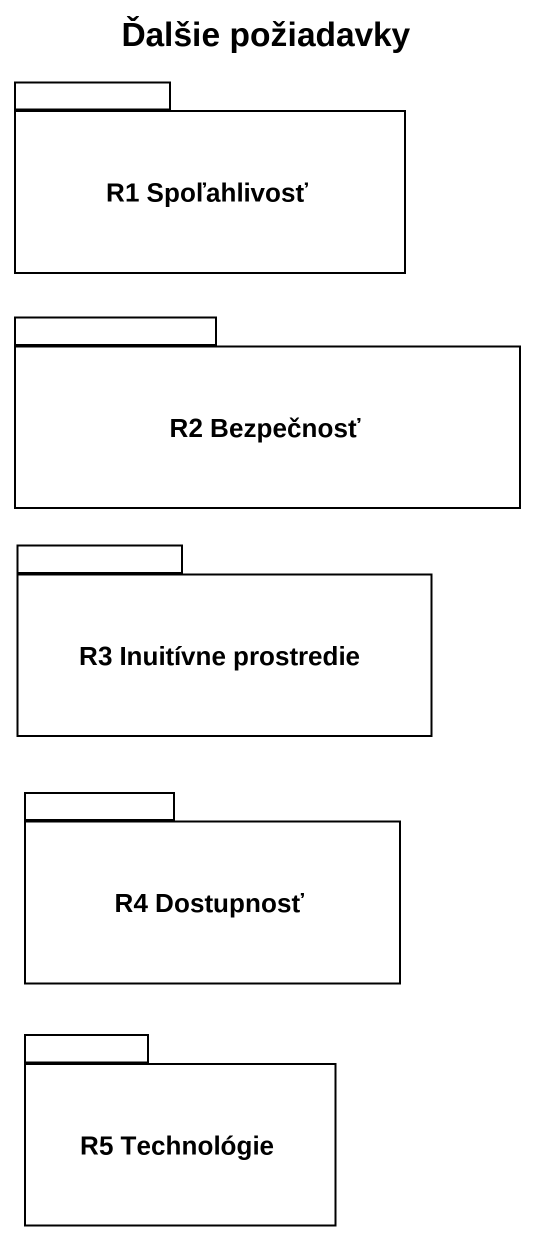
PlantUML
@startuml
title Ďalšie požiadavky
package "R1 Spoľahlivosť" as R1_Spoľahlivosť {
}
package "R2 Bezpečnosť" as R2_Bezpečnosť {
}
package "R3 Inuitívne prostredie" as R3_Inuitívne_prostredie {
}
package "R4 Dostupnosť" as R4_Dostupnosť {
}
package "R5 Technológie" as R5_Technológie {
}
@enduml
